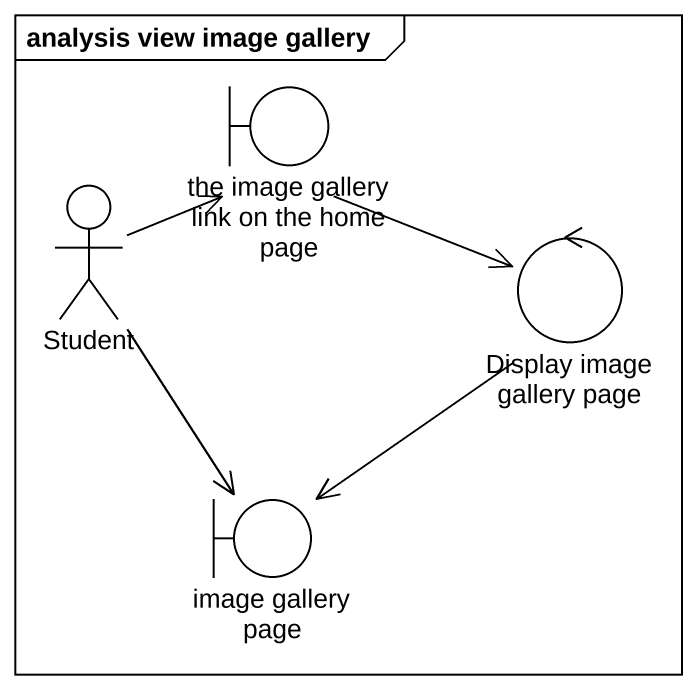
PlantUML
@startuml
mainframe analysis view image gallery
boundary "the image gallery link on the home page" as the_image_gallery_link_on
actor Student
control "Display image gallery page" as Display_image_gallery_page
boundary "image gallery page" as image_gallery_page
the_image_gallery_link_on -right-> Display_image_gallery_page
Student -right-> the_image_gallery_link_on
Student --> image_gallery_page
Display_image_gallery_page --> image_gallery_page
@enduml
